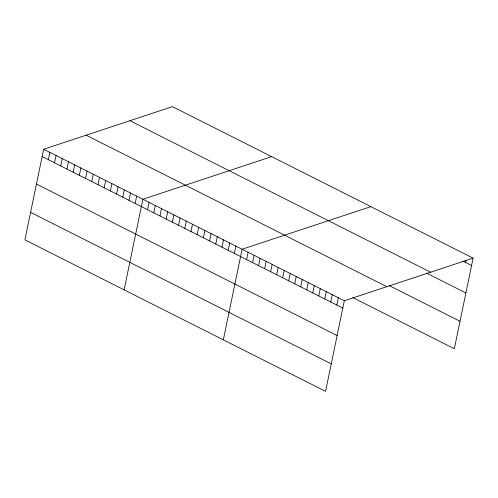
<?xml version="1.0" encoding="UTF-8"?>
<svg xmlns="http://www.w3.org/2000/svg" width="498" height="498" viewBox="0 0 498 498"><rect width="100%" height="100%" fill="white"/><g stroke="black" fill="none" stroke-linecap="round" stroke-linejoin="round"><path stroke-width="0.75" d="M473.1 258.138L172.439 106.647L43.662 149.251L24.9 239.862L325.561 391.353L344.323 300.742L473.1 258.138L454.338 348.749L352.777 297.574M48.35 159.696L49.862 152.376M54.55 162.821L56.069 155.501M60.75 165.946L62.269 158.625M66.95 169.071L68.469 161.75M73.156 172.196L74.669 164.875M79.356 175.321L80.869 168M85.556 178.446L87.069 171.125M91.757 181.571L93.275 174.25M97.957 184.696L99.476 177.375M104.157 187.821L105.676 180.5M110.363 190.946L111.876 183.625M116.563 194.071L118.076 186.75M122.763 197.189L124.276 189.869M128.963 200.314L130.482 192.994M135.163 203.439L136.682 196.119M124.12 289.855L142.882 199.244L271.659 156.64M147.57 209.689L149.083 202.369M153.77 212.814L155.283 205.493M159.97 215.939L161.483 208.618M166.17 219.064L167.689 211.743M172.37 222.189L173.889 214.868M178.57 225.314L180.089 217.993M184.777 228.439L186.289 221.118M190.977 231.564L192.489 224.243M197.177 234.689L198.696 227.368M203.377 237.814L204.896 230.493M209.577 240.939L211.096 233.612M215.777 244.057L217.296 236.737M221.984 247.182L223.496 239.862M228.184 250.307L229.696 242.987M234.384 253.432L235.903 246.112M223.334 339.841L242.103 249.237L370.873 206.633M246.597 259.589L248.116 252.268M252.611 262.62L254.129 255.3M258.624 265.646L260.143 258.325M264.637 268.677L266.156 261.357M270.651 271.709L272.169 264.388M276.664 274.734L278.183 267.414M282.677 277.766L284.196 270.445M288.691 280.797L290.209 273.477M294.704 283.829L296.223 276.508M300.717 286.854L302.236 279.534M306.731 289.886L308.25 282.565M312.744 292.917L314.257 285.597M318.757 295.949L320.27 288.622M324.771 298.974L326.283 291.654M330.784 302.006L332.297 294.685M336.797 305.037L338.31 297.717M465.568 262.434L466.028 260.236M462.897 261.083L471.581 265.459M129.941 120.709L430.602 272.201M426.475 273.085L465.891 292.949M389.206 285.578L460.028 321.266M86.16 135.195L386.822 286.686M43.662 149.251L344.323 300.742M42.149 156.571L342.811 308.063M36.454 184.061L337.121 335.552M30.59 212.372L331.251 363.864"/></g></svg>
